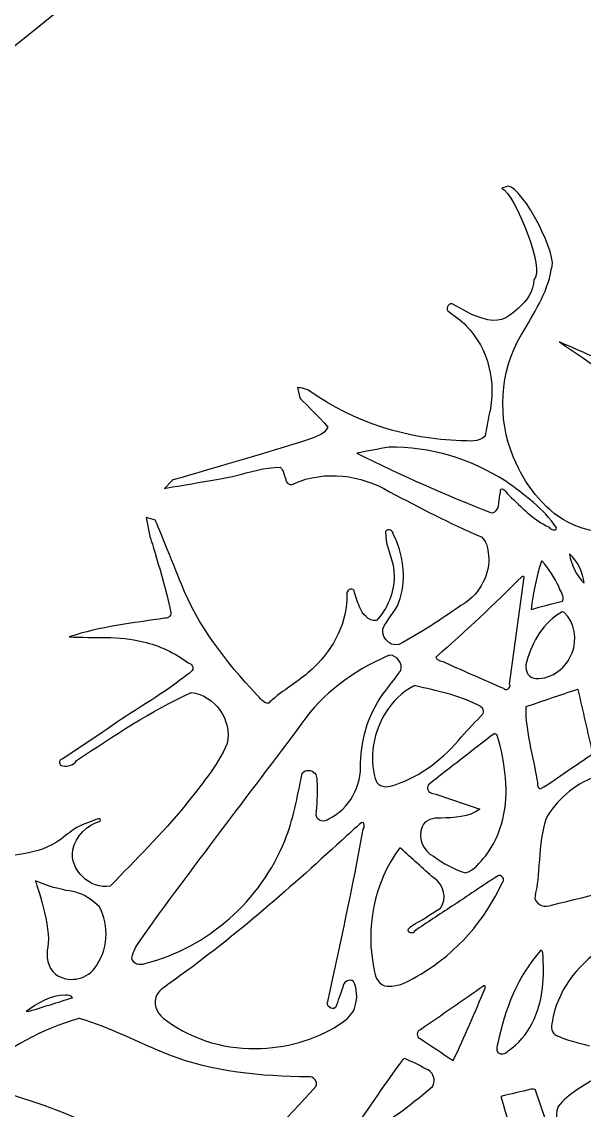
# Model space of a CAD drawing. Extents: x -3 to 431, y -1 to 430.
# Drawn here: x 91.9 to 140.6, y 272.4 to 366.8 of the extents above; entities that cross this region are included whole.
import ezdxf

# ---------------------------------------------------------------- set-up
doc = ezdxf.new("R2010")
doc.units = 0
doc.layers.add('Copie_de_Calque_1', color=7, linetype='CONTINUOUS')

msp = doc.modelspace()

# ---------------------------------------------------------------- linework, layer by layer
at = {"layer": 'Copie_de_Calque_1', "color": 7}
for points in [[(134.02766, 352.51652), (133.50031, 352.33879)], [(115.77309, 335.05272), (115.97036, 334.1621)], [(104.89731, 327.01588), (104.25083, 326.32252)], [(103.45083, 323.56249), (102.652, 323.79491), (102.96059, 322.1914)], [(136.96603, 320.04116), (136.93674, 320.006)], [(139.37033, 320.63294), (139.34689, 320.62708)], [(134.17111, 309.34007), (135.42697, 318.62328)], [(125.84494, 309.18748), (125.84494, 309.18771)], [(124.71408, 295.12304), (124.67308, 295.13864), (124.6301, 295.13671)], [(96.73166, 280.35725), (96.73166, 280.35739)], [(138.19455, 268.90624), (136.41135, 274.15819)]]:
    msp.add_lwpolyline(points, dxfattribs=at)
for points in [[(123.69455, 329.8789)], [(135.259, 318.68768)], [(138.43283, 315.44162)], [(123.46213, 311.73459)], [(139.96994, 308.86744)], [(132.81564, 305.05103)], [(121.33908, 297.36327)], [(93.04293, 292.30662)], [(136.8527, 286.26364)], [(131.93479, 283.19919)], [(95.61838, 282.39255)], [(124.84689, 276.74606)], [(136.02072, 274.24409)]]:
    msp.add_lwpolyline(points, close=True, dxfattribs=at)
for points in [[(102.06552, 372.94581), (74.02965, 352.95084), (51.41204, 325.80552), (37.69577, 293.9087)], [(133.50031, 352.33879), (134.62028, 351.82188), (137.31542, 345.15308), (136.2559, 344.40679)], [(137.77832, 345.29025), (138.50309, 346.33449), (135.32637, 352.39846), (134.02766, 352.51652)], [(135.20728, 339.64242), (136.2165, 341.44326), (137.45077, 343.2076), (137.77832, 345.29025)], [(136.2559, 344.40679), (136.2772, 343.42913), (135.651, 342.56617), (134.95176, 341.94085)], [(129.18716, 342.3164), (128.81389, 342.4054), (128.56138, 341.78896), (128.91763, 341.61327)], [(128.91763, 341.61327), (129.42121, 341.2191), (129.98439, 340.89578), (130.40533, 340.40457)], [(131.78031, 341.07351), (130.85092, 341.3357), (130.01827, 341.83946), (129.18716, 342.3164)], [(134.95176, 341.94085), (133.80921, 340.95682), (133.2184, 340.61679), (131.78031, 341.07351)], [(130.40533, 340.40457), (132.34448, 338.42923), (133.06882, 335.41279), (132.38982, 332.74754)], [(134.51282, 328.98542), (133.08486, 332.38532), (133.27251, 336.47534), (135.20728, 339.64242)], [(144.11234, 336.53625), (142.23959, 337.35785), (140.36876, 338.1838), (138.49966, 339.01366)], [(138.49966, 339.01366), (141.25237, 337.1171), (144.018, 335.23933), (146.79263, 333.37499)], [(116.83559, 334.73632), (116.58295, 335.01349), (115.77309, 335.05272), (115.77309, 335.05272)], [(115.97036, 334.1621), (115.97036, 334.1621), (117.638, 332.51032), (118.41372, 331.6289)], [(129.94942, 330.44925), (125.28919, 330.57712), (120.65415, 332.04819), (116.83559, 334.73632)], [(132.38982, 332.74754), (132.27148, 332.10903), (132.15315, 331.47053), (132.03481, 330.83202)], [(118.41372, 331.6289), (118.06884, 330.91196), (117.21708, 330.75175), (116.53832, 330.50731)], [(116.53832, 330.50731), (114.23761, 329.71907), (104.89731, 327.01588), (104.89731, 327.01588)], [(132.03481, 330.83202), (131.48058, 330.29369), (130.64894, 330.43785), (129.94942, 330.44925)], [(123.69455, 329.87894), (122.7607, 329.73163), (121.8326, 329.55129), (120.90353, 329.37698)], [(120.90353, 329.37698), (124.72047, 327.47735), (128.62105, 325.7452), (132.59689, 324.20511)], [(133.82685, 326.92972), (130.83983, 328.88233), (127.26857, 329.95486), (123.69455, 329.8789)], [(139.20445, 323.38654), (137.00926, 324.58805), (135.46877, 326.71541), (134.51282, 328.98542)], [(104.25083, 326.32252), (104.25083, 326.32252), (109.93635, 327.2798), (110.36036, 327.39985)], [(110.36036, 327.39985), (111.63524, 327.75734), (112.92792, 328.13762), (114.26333, 328.14452)], [(114.26333, 328.14452), (114.59012, 327.90232), (114.58582, 327.45518), (114.75942, 327.11913)], [(115.49185, 326.7539), (118.14095, 327.89925), (121.29826, 327.51174), (123.73686, 326.03056)], [(114.75942, 327.11913), (114.72502, 326.7581), (115.2241, 326.50817), (115.49185, 326.7539)], [(138.23227, 322.90954), (137.10383, 324.57206), (135.45702, 325.7926), (133.82685, 326.92972)], [(123.73686, 326.03056), (126.36363, 324.64998), (128.9907, 323.25834), (131.73208, 322.11522)], [(133.24143, 325.11722), (133.29323, 325.49999), (133.34921, 325.88216), (133.40939, 326.2637)], [(133.40939, 326.2637), (133.78161, 326.3442), (133.88584, 325.87228), (134.13712, 325.70112)], [(134.13712, 325.70112), (135.19519, 324.67754), (136.23913, 323.57809), (137.59299, 322.94534)], [(148.92544, 325.47851), (146.69899, 322.64771), (142.396, 321.6889), (139.20445, 323.38654)], [(132.59689, 324.20511), (133.05302, 324.20529), (133.25477, 324.72975), (133.24143, 325.11722)], [(105.69685, 318.01189), (104.95752, 319.86555), (103.45083, 323.56249), (103.45083, 323.56249)], [(124.06997, 322.34179), (124.11707, 322.67108), (123.59859, 322.8806), (123.41763, 322.59179)], [(137.59299, 322.94534), (137.72364, 322.7701), (138.23473, 322.53898), (138.23227, 322.90954)], [(102.96059, 322.1914), (102.96059, 322.1914), (104.33753, 317.88939), (104.75356, 315.67772)], [(123.41763, 322.59179), (123.31268, 321.23089), (124.23367, 320.03522), (124.15005, 318.67484)], [(124.67732, 316.7836), (125.23122, 318.62257), (124.9537, 320.6516), (124.06997, 322.34179)], [(131.73208, 322.11522), (132.2699, 321.65969), (132.29875, 320.89378), (132.36376, 320.24519)], [(132.36376, 320.24519), (132.38936, 318.57142), (131.39039, 316.96283), (129.93603, 316.15931)], [(136.93674, 320.006), (136.46521, 318.65665), (136.21269, 317.24356), (136.02463, 315.83022)], [(138.45196, 317.75213), (138.07698, 318.58553), (137.55546, 319.34551), (136.96603, 320.04116)], [(139.34689, 320.62708), (139.52381, 319.68466), (139.96998, 318.79475), (140.62033, 318.08997)], [(140.62033, 318.08997), (140.54283, 319.05449), (140.09281, 319.98664), (139.37033, 320.63294)], [(112.22314, 308.46295), (109.57724, 311.2794), (107.13576, 314.39199), (105.69685, 318.01189)], [(124.15005, 318.67484), (124.16415, 317.26626), (123.56208, 315.89463), (122.62661, 314.85741)], [(135.259, 318.68773), (132.81956, 316.30038), (130.36589, 313.92388), (127.78049, 311.69359)], [(135.42697, 318.62328), (135.39507, 318.68078), (135.32074, 318.70628), (135.259, 318.68768)], [(120.06411, 317.16991), (120.12051, 314.75746), (118.92517, 312.4521), (117.2081, 310.81138)], [(120.67935, 317.47265), (120.47829, 317.7394), (119.97775, 317.49265), (120.06411, 317.16991)], [(121.15786, 316.05077), (120.9321, 316.49986), (120.80571, 316.98872), (120.67935, 317.47265)], [(138.74338, 316.55092), (138.98192, 316.97001), (138.56823, 317.36522), (138.45196, 317.75213)], [(122.62661, 314.85741), (121.91602, 314.81191), (121.39134, 315.44522), (121.15786, 316.05077)], [(123.29377, 314.40772), (123.755, 315.19931), (124.45019, 315.86915), (124.67732, 316.7836)], [(129.93603, 316.15931), (128.2008, 314.95081), (126.43673, 313.76672), (124.56139, 312.78771)], [(136.02463, 315.83022), (136.9297, 316.07486), (137.83382, 316.32331), (138.74338, 316.55092)], [(104.75356, 315.67772), (104.91911, 315.38076), (104.58708, 314.98253), (104.26528, 315.07421)], [(138.43283, 315.44162), (136.90782, 314.4554), (135.98022, 312.75466), (135.58431, 311.01871)], [(138.90731, 315.55516), (138.73467, 315.70878), (138.59027, 315.51286), (138.43283, 315.44162)], [(139.58457, 312.05632), (140.04063, 313.21749), (139.86631, 314.6958), (138.90731, 315.55516)], [(104.26528, 315.07421), (101.48427, 314.64104), (98.65518, 314.35516), (95.97622, 313.4453)], [(124.56139, 312.78771), (123.70262, 312.53127), (122.81006, 313.63273), (123.29377, 314.40772)], [(95.97622, 313.4453), (98.11062, 313.33218), (100.28502, 313.56069), (102.37853, 313.02156)], [(102.37853, 313.02156), (103.78397, 312.69051), (105.12767, 312.08072), (106.28091, 311.20897)], [(123.46213, 311.73459), (120.60153, 310.46382), (117.93163, 308.57766), (116.15501, 305.96312)], [(123.77463, 311.87326), (123.67046, 311.82706), (123.56629, 311.78076), (123.46213, 311.73459)], [(124.73557, 310.53146), (124.91638, 311.14726), (124.40039, 311.82315), (123.77463, 311.87326)], [(127.78049, 311.69359), (127.88106, 311.31249), (128.36183, 311.38286), (128.6301, 311.19945)], [(136.44113, 309.84769), (137.83435, 309.74849), (139.12616, 310.77891), (139.58457, 312.05632)], [(106.62466, 310.52343), (106.31959, 310.17474), (105.8899, 309.96968), (105.54877, 309.65993)], [(106.28091, 311.20897), (106.5461, 311.12607), (106.85514, 310.79242), (106.62466, 310.52343)], [(117.2081, 310.81138), (116.2842, 309.89374), (115.16479, 309.21609), (114.12581, 308.44337)], [(123.43919, 308.80486), (123.87131, 309.38039), (124.30344, 309.95593), (124.73557, 310.53146)], [(128.6301, 311.19945), (130.28492, 310.43648), (131.9652, 309.73085), (133.6301, 308.99046)], [(135.58431, 311.01871), (135.49611, 310.48638), (135.84976, 309.83856), (136.44113, 309.84769)], [(105.54877, 309.65993), (103.39208, 308.04322), (101.01625, 306.74902), (98.83972, 305.16057)], [(96.61294, 302.72851), (99.81699, 304.86393), (103.03541, 307.01856), (106.54849, 308.62108)], [(106.54849, 308.62108), (108.59014, 308.40582), (110.15236, 306.19555), (109.66567, 304.19921)], [(121.23947, 302.50412), (121.31867, 304.75684), (121.98571, 307.0477), (123.43919, 308.80486)], [(125.84494, 309.18771), (123.8064, 308.12155), (122.53882, 305.90674), (122.30719, 303.65716)], [(126.009, 309.19748), (125.9539, 309.20048), (125.89944, 309.19548), (125.84494, 309.18748)], [(131.38205, 307.5588), (129.7011, 308.41579), (127.83322, 308.78015), (126.009, 309.19748)], [(133.6301, 308.99046), (133.82969, 308.70061), (134.33014, 309.04116), (134.17111, 309.34007)], [(139.96994, 308.8674), (138.49844, 308.37428), (137.02839, 307.87689), (135.55978, 307.37521)], [(140.12033, 308.89474), (140.07023, 308.88574), (140.02007, 308.87654), (139.96994, 308.86744)], [(141.38986, 303.34005), (140.96669, 305.19162), (140.54351, 307.04318), (140.12033, 308.89474)], [(113.28091, 307.70702), (112.77752, 307.63852), (112.54236, 308.18203), (112.22314, 308.46295)], [(114.12581, 308.44337), (113.8312, 308.21322), (113.54864, 307.96798), (113.28091, 307.70702)], [(131.87424, 306.79513), (132.04446, 307.14132), (131.6749, 307.45045), (131.38205, 307.5588)], [(130.00339, 304.78472), (130.62059, 305.46079), (131.23385, 306.14076), (131.87424, 306.79513)], [(135.55978, 307.37521), (135.54648, 305.23371), (136.19529, 303.17053), (136.52853, 301.07248)], [(116.15501, 305.96312), (111.46976, 299.68879), (106.64525, 293.51688), (102.09791, 287.14066)], [(98.83972, 305.16057), (97.68321, 304.39148), (96.52476, 303.62533), (95.36489, 302.86132)], [(124.24401, 300.63454), (126.53464, 301.38788), (128.4715, 302.95446), (130.00339, 304.78472)], [(132.81564, 305.05103), (130.91484, 303.58162), (129.0101, 302.11723), (127.12228, 300.63111)], [(133.1008, 304.90064), (133.0364, 304.99054), (132.93489, 305.07752), (132.81564, 305.05103)], [(133.80658, 301.22737), (133.71548, 302.47412), (133.45813, 303.70418), (133.1008, 304.90064)], [(109.66567, 304.19921), (108.81926, 302.18421), (107.33573, 300.54424), (106.02339, 298.8279)], [(95.36489, 302.86132), (95.02128, 302.85232), (95.08463, 302.21449), (95.42739, 302.28319)], [(122.30719, 303.65716), (122.21819, 302.71218), (122.26759, 301.71786), (122.64719, 300.83937)], [(139.18564, 301.83647), (139.92038, 302.33766), (140.65512, 302.83886), (141.38986, 303.34005)], [(95.42739, 302.28319), (95.86258, 302.16288), (96.36849, 302.34579), (96.61294, 302.72851)], [(116.15792, 301.51794), (116.25432, 301.9427), (116.85931, 301.95961), (117.15744, 301.73263)], [(118.48557, 297.69162), (120.27748, 298.52955), (121.36471, 300.55269), (121.23947, 302.50412)], [(114.66071, 295.77927), (115.42767, 297.61345), (115.74445, 299.58527), (116.15792, 301.51794)], [(117.15744, 301.73263), (117.51517, 301.51743), (117.42141, 301.07172), (117.46432, 300.72342)], [(132.06438, 294.44227), (133.55043, 296.3435), (134.02926, 298.86365), (133.80658, 301.22737)], [(136.52853, 301.07248), (136.66292, 300.82139), (136.48403, 300.39414), (136.82932, 300.27755)], [(136.82932, 300.27755), (137.66709, 300.71464), (138.38184, 301.3443), (139.18564, 301.83647)], [(142.32541, 301.51561), (140.3999, 301.08833), (138.72873, 299.80719), (137.61838, 298.19921)], [(117.46432, 300.72342), (117.51152, 299.80976), (117.43382, 298.89617), (117.35471, 297.98654)], [(122.64719, 300.83937), (123.01239, 300.33681), (123.73902, 300.41129), (124.24401, 300.63454)], [(127.12228, 300.63111), (126.90439, 300.34804), (127.15558, 299.87696), (127.509, 299.88697)], [(127.509, 299.88697), (128.87506, 299.45279), (130.23056, 298.98652), (131.58908, 298.52955)], [(106.02339, 298.8279), (103.99201, 296.38237), (101.74669, 294.12762), (99.53091, 291.85155)], [(131.58908, 298.52955), (130.62921, 297.77922), (129.3507, 297.77608), (128.19046, 297.74582)], [(137.61838, 298.19921), (136.71004, 296.9179), (136.79205, 293.26772), (136.51684, 291.73902)], [(98.09598, 297.5284), (95.45425, 296.64679), (96.20086, 296.13928), (93.64413, 295.0447)], [(96.28481, 294.99413), (96.51332, 296.19216), (97.52721, 297.14036), (98.67153, 297.4746)], [(98.67153, 297.4746), (98.78967, 297.84292), (98.26384, 297.65024), (98.09598, 297.5284)], [(117.35471, 297.98654), (117.46896, 297.51144), (118.14702, 297.36518), (118.48557, 297.69162)], [(121.33908, 297.36327), (120.74821, 296.88305), (120.20401, 296.33953), (119.63174, 295.8343)], [(121.46408, 296.78319), (121.60775, 296.91789), (121.63311, 297.42696), (121.33908, 297.36327)], [(128.19046, 297.74582), (127.58722, 297.77142), (126.82992, 297.61703), (126.58322, 296.98853)], [(118.39572, 281.85351), (119.46865, 286.81943), (120.59032, 291.77708), (121.46408, 296.78319)], [(126.58322, 296.98853), (126.14401, 296.05101), (126.67372, 294.86993), (127.57541, 294.42994)], [(102.55197, 285.1506), (107.9731, 286.50045), (112.58937, 290.60281), (114.66071, 295.77927)], [(119.63174, 295.8343), (114.86311, 291.45793), (109.98828, 287.17154), (104.69064, 283.43944)], [(93.64413, 295.0447), (92.19326, 294.42825), (83.64708, 293.5735), (82.16372, 293.03951)], [(99.53091, 291.85155), (97.78889, 291.53636), (96.00103, 293.23218), (96.28481, 294.99413)], [(124.6301, 295.13671), (122.36839, 292.1565), (121.62958, 288.15677), (122.43283, 284.52733)], [(127.60983, 292.52187), (126.64458, 293.38893), (125.67933, 294.25598), (124.71408, 295.12304)], [(127.57541, 294.42994), (128.42142, 293.82558), (129.33293, 293.28806), (130.33517, 292.99048)], [(130.33517, 292.99048), (131.09375, 293.20176), (131.56017, 293.89067), (132.06438, 294.44227)], [(128.15939, 289.92772), (128.7765, 290.73822), (128.45392, 292.00119), (127.60983, 292.52187)], [(133.1301, 292.71288), (131.77989, 291.88863), (130.50211, 290.95288), (129.16866, 290.10232)], [(133.54025, 292.18163), (133.85309, 292.40739), (133.42612, 292.97569), (133.1301, 292.71288)], [(137.80575, 290.20559), (141.29924, 291.01943), (144.75608, 291.97942), (148.21786, 292.91652)], [(93.04293, 292.30662), (93.04293, 292.30662), (94.46902, 288.13401), (94.11447, 286.59178)], [(98.58428, 290.08206), (96.44777, 291.97859), (96.41716, 290.88887), (93.04293, 292.30662)], [(126.47831, 284.22376), (129.57667, 286.06627), (132.05621, 288.90233), (133.54025, 292.18163)], [(136.51684, 291.73902), (136.46934, 291.4198), (136.36305, 291.09666), (136.36082, 290.7782)], [(136.36082, 290.7782), (136.5139, 290.18414), (137.28676, 289.93753), (137.80575, 290.20559)], [(98.16135, 284.71482), (99.34, 286.21502), (99.48557, 288.4109), (98.58428, 290.08206)], [(129.16866, 290.10232), (128.0894, 289.38592), (127.01014, 288.66952), (125.93088, 287.95311)], [(127.06115, 289.2393), (127.42723, 289.46877), (127.79331, 289.69825), (128.15939, 289.92772)], [(125.38986, 288.15038), (125.86821, 288.62553), (126.5412, 288.81921), (127.06115, 289.2393)], [(125.93088, 287.95311), (125.84168, 287.61564), (125.2288, 287.83221), (125.38986, 288.15038)], [(102.09791, 287.14066), (101.78227, 286.67406), (101.48537, 286.17501), (101.38205, 285.61349)], [(94.11447, 286.59178), (93.94906, 285.75944), (94.07687, 284.76567), (94.79316, 284.21895)], [(136.85275, 286.26364), (134.85327, 284.0295), (133.75247, 281.14642), (133.13927, 278.24797)], [(137.04216, 286.07419), (137.01166, 286.15509), (136.96856, 286.29848), (136.8527, 286.26364)], [(137.01506, 283.01598), (137.13611, 284.03084), (137.11186, 285.05648), (137.04216, 286.07419)], [(142.15269, 286.40924), (139.97393, 284.96499), (138.27076, 282.68242), (137.85048, 280.06819)], [(101.38205, 285.61349), (101.47465, 285.09984), (102.1327, 284.95947), (102.55197, 285.1506)], [(94.79316, 284.21895), (95.80484, 283.42861), (97.3962, 283.71063), (98.16135, 284.71482)], [(122.43283, 284.52733), (122.48083, 283.91712), (122.86971, 283.20844), (123.54734, 283.17279)], [(123.54734, 283.17279), (124.63299, 283.06063), (125.57407, 283.72599), (126.47831, 284.22376)], [(104.69064, 283.43944), (104.25347, 283.07082), (103.65034, 282.79217), (103.47189, 282.20702)], [(119.70041, 283.08593), (119.50228, 282.49172), (119.28113, 281.90565), (119.06369, 281.31835)], [(120.63791, 283.58593), (120.27405, 283.87477), (119.69954, 283.52503), (119.70041, 283.08593)], [(120.77292, 281.46203), (120.99129, 282.15457), (120.94116, 282.92637), (120.63791, 283.58593)], [(131.93478, 283.19919), (130.10311, 281.93645), (128.27433, 280.66952), (126.44846, 279.39841)], [(132.04222, 282.98825), (132.07002, 283.06615), (132.06172, 283.24128), (131.93479, 283.19919)], [(95.61838, 282.39255), (94.34279, 282.40995), (93.22521, 281.68344), (92.2258, 280.97067)], [(94.33886, 281.56711), (94.98, 281.76722), (95.61944, 281.97266), (96.259, 282.1777)], [(96.259, 282.1777), (96.1248, 282.39179), (95.84373, 282.40289), (95.61838, 282.39255)], [(103.47189, 282.20702), (103.25026, 281.42427), (103.71686, 280.58799), (104.40063, 280.20357)], [(129.26487, 276.71872), (130.27575, 278.76986), (131.14827, 280.88466), (132.04222, 282.98825)], [(134.03741, 277.55751), (135.82055, 278.78099), (136.7983, 280.90815), (137.01506, 283.01598)], [(92.2258, 280.97067), (92.95334, 281.07593), (93.63173, 281.37849), (94.33886, 281.56711)], [(119.06369, 281.31835), (118.7461, 281.04527), (118.20023, 281.48549), (118.39572, 281.85351)], [(119.73186, 280.08611), (120.22259, 280.41214), (120.62364, 280.88305), (120.77292, 281.46203)], [(96.73166, 280.35739), (93.57769, 279.42786), (90.66874, 277.79139), (88.06564, 275.80075)], [(96.8508, 280.36325), (96.8108, 280.36525), (96.7713, 280.3628), (96.73166, 280.35725)], [(104.60142, 277.22199), (102.00676, 278.2406), (99.55419, 279.63244), (96.8508, 280.36325)], [(104.40063, 280.20357), (106.75037, 278.45022), (109.73221, 277.62258), (112.64975, 277.77808)], [(112.64975, 277.77808), (115.15543, 277.89495), (117.67216, 278.62969), (119.73186, 280.08611)], [(126.44846, 279.39841), (126.07947, 279.33881), (126.05157, 278.71479), (126.41526, 278.62497)], [(137.85048, 280.06819), (137.73638, 279.65635), (137.79508, 279.08929), (138.24783, 278.91078)], [(126.41526, 278.62497), (127.37775, 278.00858), (128.31898, 277.36004), (129.26487, 276.71872)], [(138.24783, 278.91078), (139.1262, 278.45245), (140.11878, 278.30123), (141.05623, 278.00674)], [(133.13927, 278.24797), (133.10067, 277.98868), (132.96211, 277.65622), (133.15547, 277.43552)], [(133.15547, 277.43552), (133.41579, 277.19892), (133.82368, 277.31818), (134.03741, 277.55751)], [(116.70627, 275.30466), (112.61364, 275.35906), (108.44931, 275.73693), (104.60142, 277.22199)], [(124.84689, 276.74606), (123.39329, 274.76606), (122.03043, 272.72195), (120.63205, 270.70309)], [(125.01096, 276.90817), (124.95626, 276.85417), (124.90158, 276.8001), (124.84689, 276.74606)], [(126.884, 276.01364), (126.27247, 276.33713), (125.66494, 276.67623), (125.01096, 276.90817)], [(127.46799, 274.47849), (127.8471, 275.01448), (127.50399, 275.84657), (126.884, 276.01364)], [(117.35861, 274.48825), (117.59298, 274.88538), (117.14329, 275.439), (116.70627, 275.30466)], [(141.86057, 275.31054), (140.61659, 274.5774), (139.30283, 273.87388), (138.36643, 272.74413)], [(90.07333, 274.04509), (93.37005, 273.03776), (96.72713, 272.00509), (99.62287, 270.07779)], [(108.95627, 266.47458), (112.00051, 268.87424), (114.81399, 271.56448), (117.35861, 274.48825)], [(120.9758, 270.12692), (123.40887, 271.12397), (125.48949, 272.78063), (127.46799, 274.47849)], [(136.02072, 274.24413), (135.14963, 274.0345), (134.27853, 273.82486), (133.40744, 273.61522)], [(133.40744, 273.61522), (134.43544, 270.10871), (135.46343, 266.6022), (136.49143, 263.09569)], [(136.41135, 274.15819), (136.29659, 274.23269), (136.15594, 274.26132), (136.02072, 274.24409)], [(138.36643, 272.74413), (138.00825, 271.81411), (138.41633, 270.82284), (138.8298, 269.98534)]]:
    msp.add_open_spline(points, degree=3, dxfattribs=at)

doc.saveas('drawing.dxf')
